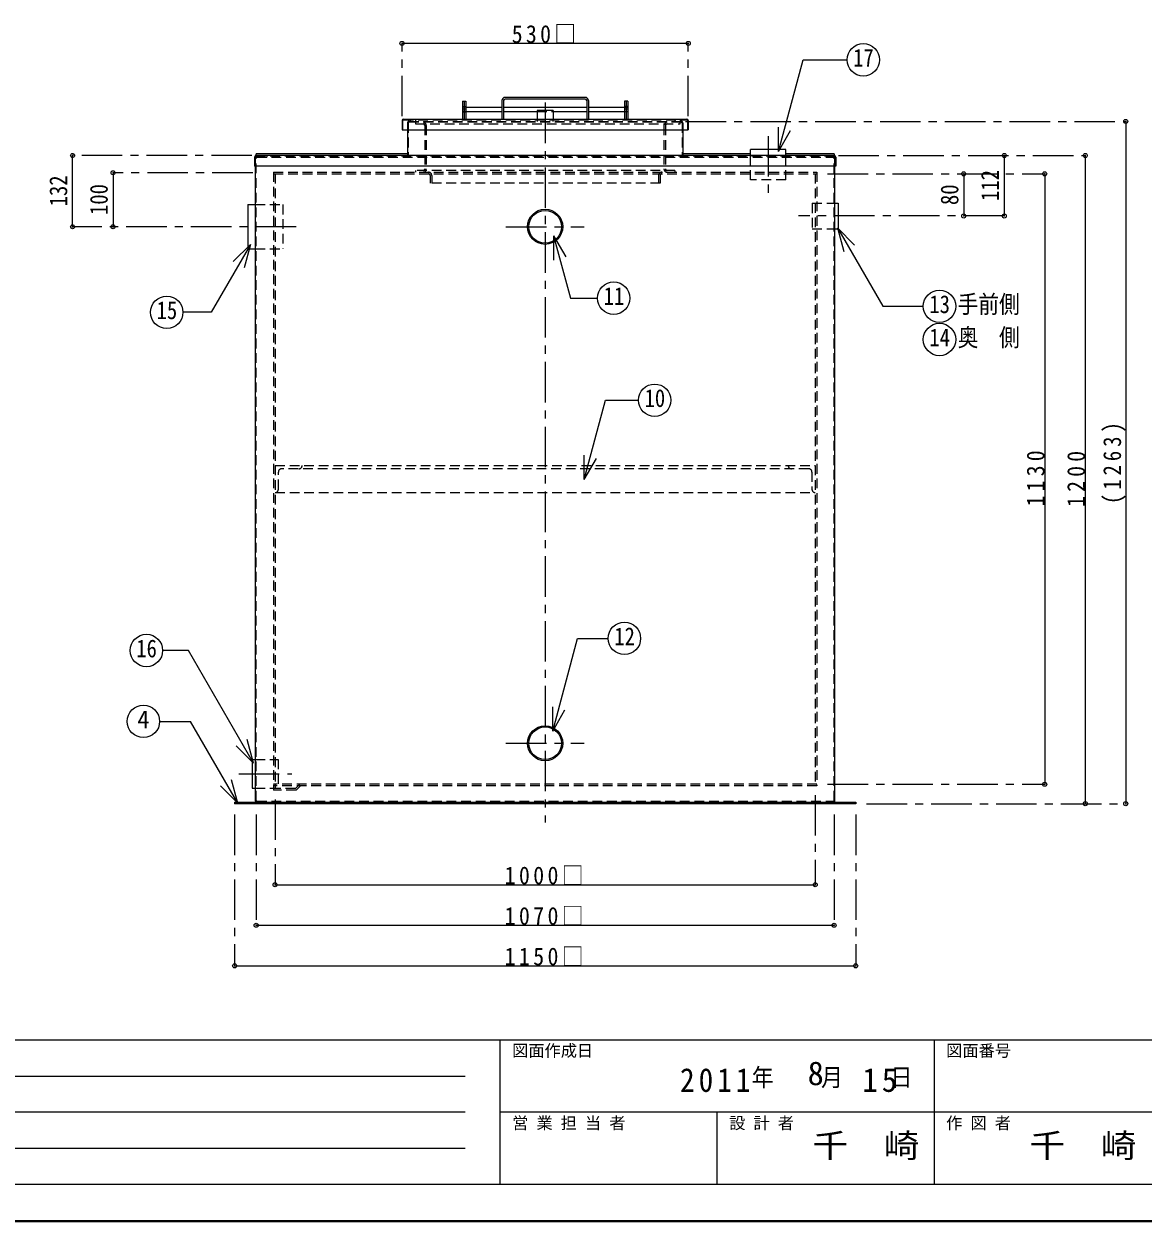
# Model space of a CAD drawing. Units: millimetres at full size, sheet at 1:15; some dimension numbers follow another scale. Extents: x -3184 to 2891, y -2037 to 2178.
# Drawn here: x -1112 to 960, y -2037 to 179 of the extents above; entities that cross this region are included whole.
import ezdxf
from ezdxf.enums import TextEntityAlignment as Align

# ---------------------------------------------------------------- set-up
doc = ezdxf.new("R2010")
doc.units = ezdxf.units.MM
doc.header["$LTSCALE"] = 15
doc.header["$PDMODE"] = 32
doc.header["$PDSIZE"] = 7.5
doc.linetypes.add('CHAIN1', pattern=[8, 5, -1, 1, -1])
doc.linetypes.add('DASHED1', pattern=[1.8, 1.2, -0.6])
doc.layers.add('0-0', color=7, linetype='Continuous', lineweight=18)
doc.styles.add('ＭＳ ゴシック', font='')
doc.styles.get('ＭＳ ゴシック').set_extended_font_data('MS Gothic')

msp = doc.modelspace()

# ---------------------------------------------------------------- linework, layer by layer
at = {"layer": '0-0', "color": 4, "linetype": 'CHAIN1', "lineweight": 9}
for p, q in [((-411.7, 7.87), (-411.7, 142.87)), ((118.3, 7.87), (118.3, 142.87)), ((-146.7, 33.37), (-146.7, -1299.63)), ((113.3, -1.63), (928.3, -1.63)), ((266.3, -28.63), (266.3, -134.63)), ((-689.7, -64.63), (-1021.7, -64.63)), ((396.3, -64.63), (853.3, -64.63)), ((-688.2, -96.63), (-946.7, -96.63)), ((376.3, -98.63), (778.3, -98.63)), ((703.3, -176.63), (322.55, -176.63)), ((-607.45, -196.63), (-1021.7, -196.63)), ((-219.2, -196.63), (-74.2, -196.63)), ((-219.2, -1152.63), (-74.2, -1152.63)), ((-713.95, -1209.13), (-615.95, -1209.13)), ((376.3, -1228.63), (778.3, -1228.63)), ((-646.7, -1256.63), (-646.7, -1414.63)), ((353.3, -1248.63), (353.3, -1414.63)), ((-721.7, -1284.63), (-721.7, -1564.63)), ((-681.7, -1284.63), (-681.7, -1489.63)), ((388.3, -1284.63), (388.3, -1489.63)), ((428.3, -1284.63), (428.3, -1564.63)), ((448.3, -1264.63), (928.3, -1264.63))]:
    msp.add_line(p, q, dxfattribs=at)
at = {"layer": '0-0', "color": 4, "lineweight": 9}
for p, q in [((118.3, 142.87), (-411.7, 142.87)), ((-299.7, 35.87), (-299.7, 2.87)), ((-296.7, 35.87), (-296.7, 2.87)), ((-293.7, 24.87), (-226.7, 24.87)), ((-223.7, 24.87), (-69.7, 24.87)), ((-66.7, 24.87), (0.3, 24.87)), ((0.3, 35.87), (0.3, 2.87)), ((6.3, 35.87), (0.3, 35.87)), ((3.3, 35.87), (3.3, 2.87)), ((6.3, 35.87), (6.3, 2.87)), ((-293.7, 20.87), (-299.7, 20.87)), ((-293.7, 16.87), (-226.7, 16.87)), ((-223.7, 16.87), (-161.7, 16.87)), ((-131.7, 16.87), (-69.7, 16.87)), ((-66.7, 16.87), (0.3, 16.87)), ((6.3, 20.87), (0.3, 20.87)), ((-401.7, -17.13), (-401.7, -64.63)), ((108.3, -17.13), (108.3, -64.63)), ((928.3, -1.63), (928.3, -1264.63)), ((-1021.7, -196.63), (-1021.7, -64.63)), ((-401.7, -61.63), (-681.7, -61.63)), ((-681.7, -64.63), (-681.7, -61.63)), ((233.8, -61.63), (108.3, -61.63)), ((388.3, -61.63), (298.8, -61.63)), ((388.3, -61.63), (388.3, -64.63)), ((703.3, -64.63), (703.3, -176.63)), ((853.3, -64.63), (853.3, -1264.63)), ((-946.7, -96.63), (-946.7, -196.63)), ((628.3, -98.63), (628.3, -176.63)), ((778.3, -98.63), (778.3, -1228.63)), ((-646.7, -1414.63), (353.3, -1414.63)), ((-681.7, -1489.63), (388.3, -1489.63)), ((-721.7, -1564.63), (428.3, -1564.63))]:
    msp.add_line(p, q, dxfattribs=at)
at = {"layer": '0-0', "color": 4, "linetype": 'DASHED1', "lineweight": 9}
for p, q in [((-299.7, 25.87), (-293.7, 25.87)), ((-293.7, 24.87), (-299.7, 24.87)), ((6.3, 25.87), (0.3, 25.87)), ((0.3, 24.87), (6.3, 24.87)), ((-408.7, 1.37), (115.3, 1.37)), ((-396.7, 1.37), (-396.7, -1.63)), ((-386.7, 1.37), (-386.7, -1.63)), ((-293.7, 16.87), (-299.7, 16.87)), ((-299.7, 15.87), (-293.7, 15.87)), ((-161.7, 16.87), (-131.7, 16.87)), ((-161.7, 2.87), (-161.7, -1.63)), ((-131.7, -1.63), (-131.7, 2.87)), ((0.3, 16.87), (6.3, 16.87)), ((6.3, 15.87), (0.3, 15.87)), ((93.3, 1.37), (93.3, -1.63)), ((103.3, 1.37), (103.3, -1.63)), ((-410.2, -17.13), (-410.2, -0.13)), ((-401.7, -4.63), (-401.7, -17.13)), ((-400.2, -4.63), (-400.2, -64.63)), ((-398.7, -1.63), (105.3, -1.63)), ((105.3, -3.13), (-398.7, -3.13)), ((-386.7, -3.13), (-386.7, -6.13)), ((-386.7, -6.13), (103.3, -6.13)), ((-369.7, -9.13), (-369.7, -89.63)), ((-366.7, -9.13), (-366.7, -89.63)), ((73.3, -9.13), (73.3, -89.63)), ((76.3, -9.13), (76.3, -89.63)), ((88.3, -1.63), (88.3, -3.13)), ((103.3, -6.13), (103.3, -3.13)), ((106.8, -4.63), (106.8, -64.63)), ((108.3, -4.63), (108.3, -17.13)), ((116.8, -0.13), (116.8, -17.13)), ((298.8, -109.63), (298.8, -64.63)), ((93.3, -92.63), (-386.7, -92.63)), ((-386.7, -92.63), (-386.7, -95.63)), ((-359.7, -101.63), (-359.7, -115.63)), ((-356.7, -101.63), (-356.7, -115.63)), ((63.3, -101.63), (63.3, -115.63)), ((66.3, -101.63), (66.3, -115.63)), ((93.3, -92.63), (93.3, -95.63)), ((66.3, -115.63), (-359.7, -115.63)), ((347.55, -153.13), (389.8, -153.13)), ((-683.2, -155.63), (-632.45, -155.63)), ((-632.45, -155.63), (-632.45, -237.63)), ((-683.2, -237.63), (-632.45, -237.63)), ((-646.7, -638.63), (353.3, -638.63)), ((-640.7, -682.63), (-640.7, -650.63)), ((341.3, -644.63), (-634.7, -644.63)), ((347.3, -650.63), (347.3, -682.63)), ((-646.7, -688.63), (353.3, -688.63)), ((-683.2, -1182.63), (-640.95, -1182.63)), ((-640.95, -1182.63), (-640.95, -1235.63)), ((-683.2, -1235.63), (-640.95, -1235.63)), ((-649.7, -1231.63), (-649.7, -1239.63)), ((-609.19, -1236.63), (-649.7, -1236.63)), ((-607.98, -1239.63), (-649.7, -1239.63)), ((-646.7, -1228.63), (-646.7, -1236.63)), ((-600.91, -1228.63), (-609.19, -1236.63)), ((-599.7, -1231.63), (-607.98, -1239.63))]:
    msp.add_line(p, q, dxfattribs=at)
at = {"layer": '0-0'}
for p, q in [((-226.7, 36.87), (-226.7, 2.87)), ((-223.7, 36.87), (-223.7, 2.87)), ((-72.7, 42.87), (-220.7, 42.87)), ((-72.7, 39.87), (-220.7, 39.87)), ((-69.7, 36.87), (-69.7, 2.87)), ((-66.7, 36.87), (-66.7, 2.87)), ((-408.7, 2.87), (115.3, 2.87)), ((-131.7, 18.37), (-131.7, 2.87)), ((-411.7, -0.13), (-411.7, -17.13)), ((-411.7, -17.13), (118.3, -17.13)), ((118.3, -0.13), (118.3, -17.13)), ((285.21, -57.52), (285.21, -12.52)), ((285.21, -57.52), (307.71, -18.55)), ((298.8, -53.63), (233.8, -53.63)), ((233.8, -64.63), (233.8, -53.63)), ((298.8, -64.63), (298.8, -53.63)), ((389.8, -153.13), (395.55, -153.13)), ((395.55, -153.13), (395.55, -200.13)), ((-697.45, -155.63), (-683.2, -155.63)), ((394.46, -198.67), (426.28, -230.49)), ((394.46, -198.67), (406.11, -242.14)), ((394.46, -198.67), (478.23, -343.77)), ((-130.96, -213.2), (-130.96, -258.2)), ((-130.96, -213.2), (-108.46, -252.18)), ((389.8, -200.13), (395.55, -200.13)), ((-692.35, -229.35), (-764.86, -354.94)), ((-692.35, -229.35), (-724.17, -261.16)), ((-692.35, -229.35), (-704, -272.81)), ((478.23, -343.77), (553.37, -343.77)), ((-764.86, -354.94), (-817.29, -354.94)), ((-74.17, -664.25), (-74.17, -619.25)), ((-74.17, -664.25), (-51.67, -625.28)), ((-132.76, -1130.07), (-132.76, -1085.07)), ((-132.76, -1130.07), (-110.26, -1091.1)), ((-860.49, -1112.2), (-803.15, -1112.2)), ((-715.76, -1263.57), (-803.15, -1112.2)), ((-686.8, -1189.46), (-698.45, -1145.99)), ((-686.8, -1189.46), (-718.62, -1157.64)), ((-688.95, -1182.63), (-688.95, -1235.63)), ((-688.95, -1182.63), (-683.2, -1182.63)), ((-715.76, -1263.57), (-747.58, -1231.75)), ((-715.76, -1263.57), (-727.4, -1220.11)), ((-688.95, -1235.63), (-683.2, -1235.63))]:
    msp.add_line(p, q, dxfattribs=at)
at = {"layer": '0-0', "color": 5, "lineweight": 25}
for p, q in [((388.3, -64.63), (-681.7, -64.63)), ((-684.7, -67.63), (-684.7, -84.63)), ((391.3, -84.63), (-684.7, -84.63)), ((-683.2, -1260.13), (-683.2, -84.63)), ((389.8, -1260.13), (389.8, -84.63)), ((391.3, -67.63), (391.3, -84.63)), ((-721.7, -1261.63), (428.3, -1261.63)), ((-721.7, -1261.63), (-721.7, -1264.63)), ((-691.7, -1261.63), (-691.7, -1264.63)), ((398.3, -1261.63), (398.3, -1264.63)), ((428.3, -1261.63), (428.3, -1264.63)), ((428.3, -1264.63), (-721.7, -1264.63))]:
    msp.add_line(p, q, dxfattribs=at)
at = {"layer": '0-0', "linetype": 'DASHED1'}
for p, q in [((388.3, -66.13), (-681.7, -66.13)), ((-661.7, -66.13), (-661.7, -67.63)), ((-381.7, -64.63), (-381.7, -67.63)), ((88.3, -64.63), (88.3, -67.63)), ((-683.2, -84.63), (-683.2, -67.63)), ((-681.7, -1258.63), (-681.7, -69.13)), ((-680.2, -67.63), (386.8, -67.63)), ((388.3, -1258.63), (388.3, -69.13)), ((389.8, -84.63), (389.8, -67.63)), ((-649.7, -95.63), (356.3, -95.63)), ((-649.7, -95.63), (-649.7, -1231.63)), ((-649.7, -98.63), (356.3, -98.63)), ((-646.7, -98.63), (-646.7, -1228.63)), ((353.3, -98.63), (353.3, -1228.63)), ((356.3, -95.63), (356.3, -1231.63)), ((356.3, -1228.63), (-649.7, -1228.63)), ((356.3, -1231.63), (-649.7, -1231.63)), ((-680.2, -1260.13), (386.8, -1260.13))]:
    msp.add_line(p, q, dxfattribs=at)
at = {"layer": '0-0', "color": 6, "lineweight": 25}
for p, q in [((-3116.7, -1701.77), (2823.3, -1701.77)), ((-230.27, -1969.63), (-230.27, -1701.77)), ((573.3, -1701.77), (573.3, -1969.63)), ((-1687.42, -1768.74), (-294.56, -1768.74)), ((-294.56, -1835.7), (-1687.42, -1835.7)), ((2823.3, -1835.7), (-230.27, -1835.7)), ((171.51, -1969.63), (171.51, -1835.7)), ((-294.56, -1902.67), (-1687.42, -1902.67)), ((2823.3, -1969.63), (-3116.7, -1969.63))]:
    msp.add_line(p, q, dxfattribs=at)
at = {"layer": '0-0', "color": 1, "lineweight": 40}
msp.add_line((2890.8, -2037.13), (-3184.2, -2037.13), dxfattribs=at)
at = {"layer": '0-0'}
for points in [[(285.21, -57.52), (330.74, 112.39), (412.35, 112.39)], [(-131.7, 18.37), (-161.7, 18.37), (-161.7, 2.87)], [(-697.45, -155.63), (-697.45, -237.63), (-683.2, -237.63)], [(-130.96, -213.2), (-100, -328.74), (-49.74, -328.74)], [(-74.17, -664.25), (-34.89, -517.66), (26.11, -517.66)], [(-132.76, -1130.07), (-86.8, -958.54), (-29.95, -958.54)], [(-686.8, -1189.46), (-807.14, -981.02), (-854.97, -981.02)]]:
    msp.add_lwpolyline(points, dxfattribs=at)
at = {"layer": '0-0', "color": 4, "lineweight": 9}
msp.add_lwpolyline([(-299.7, 35.87), (-293.7, 35.87), (-293.7, 2.87)], dxfattribs=at)
at = {"layer": '0-0', "color": 4, "linetype": 'DASHED1', "lineweight": 9}
for points in [[(298.8, -109.63), (233.8, -109.63), (233.8, -64.63)], [(347.55, -153.13), (347.55, -200.13), (389.8, -200.13)]]:
    msp.add_lwpolyline(points, dxfattribs=at)
at = {"layer": '0-0'}
for centre in [(442.35, 112.39), (-19.74, -328.74), (-847.29, -354.94), (583.37, -343.77), (583.37, -405.27), (56.11, -517.66), (0.05, -958.54), (-884.97, -981.02), (-890.49, -1112.2)]:
    msp.add_circle(centre, 30, dxfattribs=at)
at = {"layer": '0-0', "color": 5, "lineweight": 25}
for centre, radius in [((-146.7, -196.63), 32.5), ((-146.7, -196.63), 30.25), ((-146.7, -1152.63), 32.5), ((-146.7, -1152.63), 30.25)]:
    msp.add_circle(centre, radius, dxfattribs=at)
at = {"layer": '0-0'}
for centre, radius, start, end in [((-220.7, 36.87), 6, 90, 180), ((-220.7, 36.87), 3, 90, 180), ((-72.7, 36.87), 6, 0, 90), ((-72.7, 36.87), 3, 0, 90), ((-408.7, -0.13), 3, 90, 180), ((115.3, -0.13), 3, 0, 90)]:
    msp.add_arc(centre, radius, start, end, dxfattribs=at)
at = {"layer": '0-0', "color": 4, "linetype": 'DASHED1', "lineweight": 9}
for centre, radius, start, end in [((-408.7, -0.13), 1.5, 90, 180), ((115.3, -0.13), 1.5, 0, 90), ((-398.7, -4.63), 3, 90, 180), ((-398.7, -4.63), 1.5, 90, 180), ((-372.7, -9.13), 6, 0, 90), ((-372.7, -9.13), 3, 0, 90), ((79.3, -9.13), 6, 90, 180), ((79.3, -9.13), 3, 90, 180), ((105.3, -4.63), 3, 0, 90), ((105.3, -4.63), 1.5, 0, 90), ((-372.7, -89.63), 3, 270, 0), ((-372.7, -89.63), 6, 270, 0), ((-362.7, -101.63), 6, 0, 90), ((-362.7, -101.63), 3, 0, 90), ((69.3, -101.63), 6, 90, 180), ((69.3, -101.63), 3, 90, 180), ((79.3, -89.63), 6, 180, 270), ((79.3, -89.63), 3, 180, 270), ((-602.7, -638.63), 6, 270, 0), ((309.3, -638.63), 6, 180, 270), ((-634.7, -650.63), 6, 90, 180), ((341.3, -650.63), 6, 0, 90), ((-646.7, -682.63), 6, 270, 0), ((353.3, -682.63), 6, 180, 270)]:
    msp.add_arc(centre, radius, start, end, dxfattribs=at)
at = {"layer": '0-0', "color": 5, "lineweight": 25}
for centre, radius, start, end in [((-681.7, -67.63), 3, 90, 180), ((388.3, -67.63), 3, 0, 90), ((-681.7, -1260.13), 1.5, 180, 270), ((388.3, -1260.13), 1.5, 270, 0)]:
    msp.add_arc(centre, radius, start, end, dxfattribs=at)
at = {"layer": '0-0', "linetype": 'DASHED1'}
for centre, radius, start, end in [((-681.7, -67.63), 1.5, 90, 180), ((-680.2, -69.13), 3, 90, 180), ((386.8, -69.13), 3, 0, 90), ((388.3, -67.63), 1.5, 0, 90), ((-680.2, -69.13), 1.5, 90, 180), ((386.8, -69.13), 1.5, 0, 90), ((-680.2, -1258.63), 1.5, 180, 270), ((386.8, -1258.63), 1.5, 270, 0)]:
    msp.add_arc(centre, radius, start, end, dxfattribs=at)
at = {"layer": '0-0', "color": 4}
for p in [(-411.7, 142.87), (118.3, 142.87), (928.3, -1.63), (-1021.7, -64.63), (703.3, -64.63), (853.3, -64.63), (-946.7, -96.63), (628.3, -98.63), (778.3, -98.63), (628.3, -176.63), (703.3, -176.63), (-1021.7, -196.63), (-946.7, -196.63), (778.3, -1228.63), (853.3, -1264.63), (928.3, -1264.63), (-646.7, -1414.63), (353.3, -1414.63), (-681.7, -1489.63), (388.3, -1489.63), (-721.7, -1564.63), (428.3, -1564.63)]:
    msp.add_point(p, dxfattribs=at)

# ---------------------------------------------------------------- texts
at = {"layer": '0-0', "style": 'ＭＳ ゴシック'}
for s, height, width, p in [('17', 32.99, 0.85, (423.6, 89.89)), ('11', 32.99, 0.85, (-38.49, -351.24)), ('13', 32.99, 0.85, (564.62, -366.27)), ('手前側', 32.99, 0.85, (617.12, -366.27)), ('15', 32.99, 0.85, (-866.04, -377.44)), ('14', 32.99, 0.85, (564.62, -427.77)), ('奥\u3000側', 32.99, 0.85, (617.12, -427.77)), ('10', 32.99, 0.85, (37.36, -540.16)), ('12', 32.99, 0.85, (-18.7, -981.04)), ('16', 32.99, 0.85, (-903.72, -1003.52)), ('千\u3000崎', 43.99, 1.1, (348.3, -1932.67)), ('千\u3000崎', 43.99, 1.1, (750.08, -1932.67))]:
    msp.add_text(s, height=height, dxfattribs=dict(at, width=width)).set_placement(p, align=Align.BOTTOM_LEFT)
at = {"layer": '0-0', "style": 'ＭＳ ゴシック', "width": 0.85}
for s, p in [('132', (-1021.7, -158.76)), ('112', (703.3, -148.76)), ('100', (-946.7, -174.76)), ('80', (628.3, -156.38))]:
    msp.add_text(s, height=32.99, rotation=90, dxfattribs=at).set_placement(p, align=Align.BOTTOM_LEFT)
at = {"layer": '0-0', "style": 'ＭＳ ゴシック'}
for s, height, p in [('4', 32.99, (-901.74, -1134.7)), ('図面作成日', 21.99, (-207.77, -1739.27)), ('図面番号', 21.99, (595.8, -1739.27)), ('8', 43.99, (339.3, -1798.74)), ('営 業 担 当 者', 21.99, (-207.77, -1873.2)), ('設 計 者', 21.99, (194.01, -1873.2)), ('作 図 者', 21.99, (595.8, -1873.2))]:
    msp.add_text(s, height=height, dxfattribs=at).set_placement(p, align=Align.BOTTOM_LEFT)
at = {"layer": '0-0', "attachment_point": 7, "style": 'ＭＳ ゴシック'}
for s, insert, char_height in [('\\T1.3;\\W0.9;530□', (-208.58, 142.87), 32.99), ('\\T1.31;\\W0.9;1000□', (-221.7, -1414.63), 32.99), ('\\T1.31;\\W0.9;1070□', (-221.7, -1489.63), 32.99), ('\\T1.31;\\W0.9;1150□', (-221.7, -1564.63), 32.99), ('\\T1.27;\\W0.9;年\\~\\~\\~月\\~\\~\\~日', (235.8, -1791.24), 32.99), ('\\T1.28;\\W0.9;2011', (103.05, -1798.74), 43.99), ('\\T1.27;\\W0.95;15', (440.55, -1798.74), 43.99)]:
    msp.add_mtext(s, dxfattribs=dict(at, insert=insert, char_height=char_height))
at = {"layer": '0-0', "char_height": 32.99, "attachment_point": 7, "rotation": 90, "style": 'ＭＳ ゴシック'}
for s, insert in [('\\T1.39;\\W0.85;(1263)', (928.3, -710.01)), ('\\T1.38;\\W0.9;1130', (778.3, -714.26)), ('\\T1.38;\\W0.9;1200', (853.3, -715.26))]:
    msp.add_mtext(s, dxfattribs=dict(at, insert=insert))

doc.saveas('drawing.dxf')
